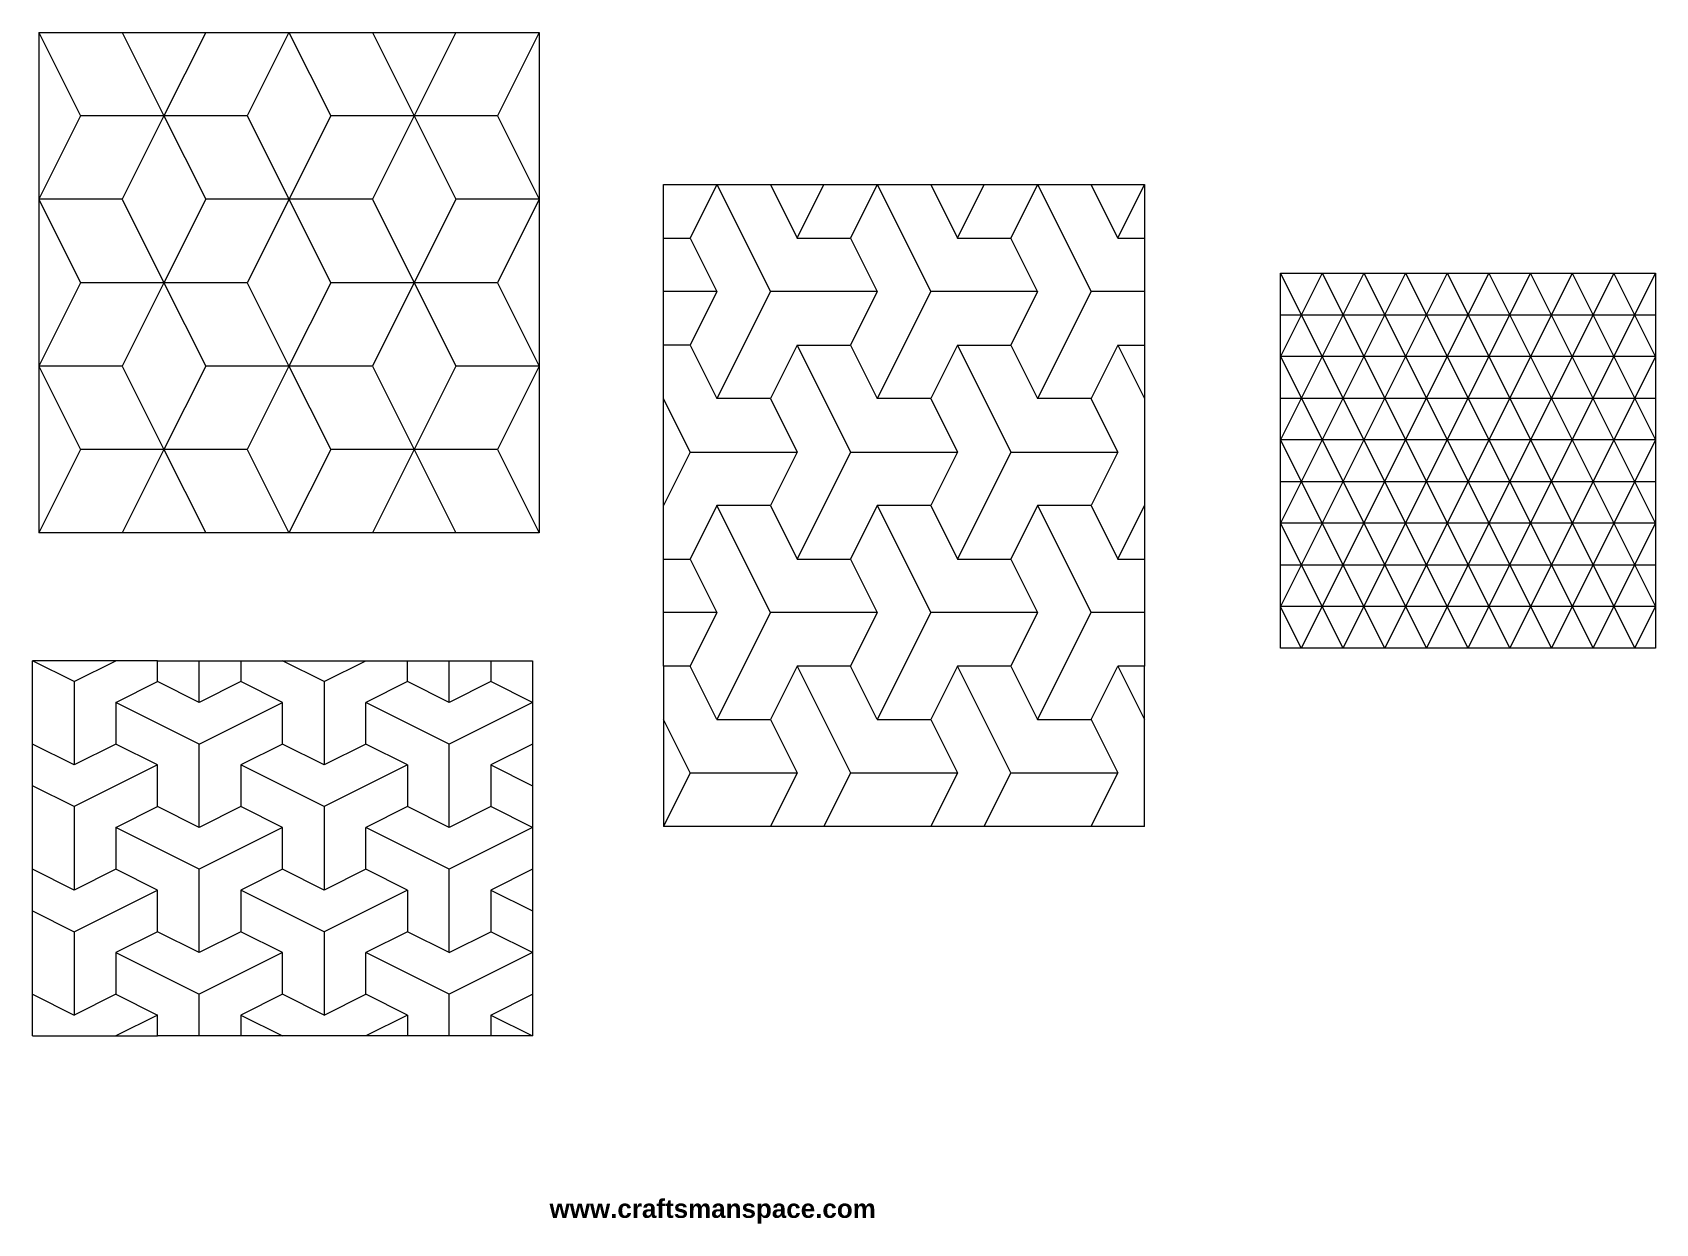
# Model space of a CAD drawing. Header units: millimetres. Extents: x -112 to 149, y -16 to 176.
import ezdxf

# ---------------------------------------------------------------- set-up
doc = ezdxf.new("R2010")
doc.units = ezdxf.units.MM
doc.header["$MEASUREMENT"] = 0
doc.layers.add('Default', color=7, linetype='Continuous')

msp = doc.modelspace()

# ---------------------------------------------------------------- linework, layer by layer
at = {"layer": 'Default', "lineweight": 9}
for points in [[(-111.38, 176.47), (-111.38, 176.47), (-104.65, 163.03), (-104.65, 163.03)], [(-111.38, 176.47), (-111.38, 176.47), (-111.38, 122.69), (-111.38, 122.69)], [(-111.38, 176.47), (-111.38, 176.47), (-30.7, 176.47), (-30.7, 176.47)], [(-97.93, 176.47), (-97.93, 176.47), (-91.21, 163.03), (-91.21, 163.03)], [(-84.48, 176.47), (-84.48, 176.47), (-91.21, 163.03), (-91.21, 163.03)], [(-71.04, 176.47), (-71.04, 176.47), (-77.76, 163.03), (-77.76, 163.03)], [(-71.04, 176.47), (-71.04, 176.47), (-64.31, 163.03), (-64.31, 163.03)], [(-57.59, 176.47), (-57.59, 176.47), (-44.14, 149.58), (-44.14, 149.58)], [(-44.14, 176.47), (-44.14, 176.47), (-57.59, 149.58), (-57.59, 149.58)], [(-30.7, 176.47), (-30.7, 176.47), (-37.42, 163.03), (-37.42, 163.03)], [(-30.7, 176.47), (-30.7, 176.47), (-30.7, 122.69), (-30.7, 122.69)], [(-104.65, 163.03), (-104.65, 163.03), (-111.38, 149.58), (-111.38, 149.58)], [(-91.21, 163.03), (-91.21, 163.03), (-104.65, 163.03), (-104.65, 163.03)], [(-91.21, 163.03), (-91.21, 163.03), (-97.93, 149.58), (-97.93, 149.58)], [(-91.21, 163.03), (-91.21, 163.03), (-84.48, 149.58), (-84.48, 149.58)], [(-77.76, 163.03), (-77.76, 163.03), (-91.21, 163.03), (-91.21, 163.03)], [(-77.76, 163.03), (-77.76, 163.03), (-64.31, 136.13), (-64.31, 136.13)], [(-64.31, 163.03), (-64.31, 163.03), (-77.76, 136.13), (-77.76, 136.13)], [(-37.42, 163.03), (-37.42, 163.03), (-64.31, 163.03), (-64.31, 163.03)], [(-37.42, 163.03), (-37.42, 163.03), (-30.7, 149.58), (-30.7, 149.58)], [(-10.62, 151.94), (-10.62, 151.94), (67, 151.94), (67, 151.94)], [(-10.62, 74.32), (-10.62, 74.32), (-10.62, 151.94), (-10.62, 151.94)], [(-10.62, 151.94), (-10.62, 151.94), (67, 151.94), (67, 151.94)], [(-10.62, 74.32), (-10.62, 74.32), (-10.62, 151.94), (-10.62, 151.94)], [(-1.99, 151.94), (-1.99, 151.94), (-6.3, 143.31), (-6.3, 143.31)], [(-1.99, 151.94), (-1.99, 151.94), (-6.3, 143.31), (-6.3, 143.31)], [(-1.99, 151.94), (-1.99, 151.94), (6.63, 134.69), (6.63, 134.69)], [(-1.99, 151.94), (-1.99, 151.94), (6.63, 134.69), (6.63, 134.69)], [(6.63, 151.94), (6.63, 151.94), (10.94, 143.31), (10.94, 143.31)], [(6.63, 151.94), (6.63, 151.94), (10.94, 143.31), (10.94, 143.31)], [(10.94, 143.31), (10.94, 143.31), (15.26, 151.94), (15.26, 151.94)], [(10.94, 143.31), (10.94, 143.31), (15.26, 151.94), (15.26, 151.94)], [(23.88, 151.94), (23.88, 151.94), (19.57, 143.31), (19.57, 143.31)], [(23.88, 151.94), (23.88, 151.94), (19.57, 143.31), (19.57, 143.31)], [(23.88, 151.94), (23.88, 151.94), (32.5, 134.69), (32.5, 134.69)], [(23.88, 151.94), (23.88, 151.94), (32.5, 134.69), (32.5, 134.69)], [(32.5, 151.94), (32.5, 151.94), (36.81, 143.31), (36.81, 143.31)], [(32.5, 151.94), (32.5, 151.94), (36.81, 143.31), (36.81, 143.31)], [(36.81, 143.31), (36.81, 143.31), (41.13, 151.94), (41.13, 151.94)], [(36.81, 143.31), (36.81, 143.31), (41.13, 151.94), (41.13, 151.94)], [(49.75, 151.94), (49.75, 151.94), (45.44, 143.31), (45.44, 143.31)], [(49.75, 151.94), (49.75, 151.94), (45.44, 143.31), (45.44, 143.31)], [(49.75, 151.94), (49.75, 151.94), (58.37, 134.69), (58.37, 134.69)], [(49.75, 151.94), (49.75, 151.94), (58.37, 134.69), (58.37, 134.69)], [(62.69, 143.31), (62.69, 143.31), (58.37, 151.94), (58.37, 151.94)], [(62.69, 143.31), (62.69, 143.31), (58.37, 151.94), (58.37, 151.94)], [(62.69, 143.31), (62.69, 143.31), (67, 151.94), (67, 151.94)], [(62.69, 143.31), (62.69, 143.31), (67, 151.94), (67, 151.94)], [(67, 151.94), (67, 151.94), (67, 74.32), (67, 74.32)], [(67, 151.94), (67, 151.94), (67, 74.32), (67, 74.32)], [(-111.38, 149.58), (-111.38, 149.58), (-104.65, 136.13), (-104.65, 136.13)], [(-97.93, 149.58), (-97.93, 149.58), (-111.38, 149.58), (-111.38, 149.58)], [(-97.93, 149.58), (-97.93, 149.58), (-91.21, 136.13), (-91.21, 136.13)], [(-84.48, 149.58), (-84.48, 149.58), (-91.21, 136.13), (-91.21, 136.13)], [(-57.59, 149.58), (-57.59, 149.58), (-84.48, 149.58), (-84.48, 149.58)], [(-57.59, 149.58), (-57.59, 149.58), (-44.14, 122.69), (-44.14, 122.69)], [(-44.14, 149.58), (-44.14, 149.58), (-57.59, 122.69), (-57.59, 122.69)], [(-30.7, 149.58), (-30.7, 149.58), (-44.14, 149.58), (-44.14, 149.58)], [(-30.7, 149.58), (-30.7, 149.58), (-37.42, 136.13), (-37.42, 136.13)], [(-10.62, 143.31), (-10.62, 143.31), (-6.3, 143.31), (-6.3, 143.31)], [(-10.62, 143.31), (-10.62, 143.31), (-6.3, 143.31), (-6.3, 143.31)], [(-6.3, 143.31), (-6.3, 143.31), (-1.99, 134.69), (-1.99, 134.69)], [(-6.3, 143.31), (-6.3, 143.31), (-1.99, 134.69), (-1.99, 134.69)], [(10.94, 143.31), (10.94, 143.31), (19.57, 143.31), (19.57, 143.31)], [(10.94, 143.31), (10.94, 143.31), (19.57, 143.31), (19.57, 143.31)], [(19.57, 143.31), (19.57, 143.31), (23.88, 134.69), (23.88, 134.69)], [(19.57, 143.31), (19.57, 143.31), (23.88, 134.69), (23.88, 134.69)], [(36.81, 143.31), (36.81, 143.31), (45.44, 143.31), (45.44, 143.31)], [(36.81, 143.31), (36.81, 143.31), (45.44, 143.31), (45.44, 143.31)], [(49.75, 134.69), (49.75, 134.69), (45.44, 143.31), (45.44, 143.31)], [(49.75, 134.69), (49.75, 134.69), (45.44, 143.31), (45.44, 143.31)], [(62.69, 143.31), (62.69, 143.31), (67, 143.31), (67, 143.31)], [(62.69, 143.31), (62.69, 143.31), (67, 143.31), (67, 143.31)], [(88.93, 137.69), (88.93, 137.69), (149.44, 137.69), (149.44, 137.69)], [(88.93, 77.18), (88.93, 77.18), (88.93, 137.69), (88.93, 137.69)], [(95.65, 137.69), (95.65, 137.69), (88.93, 124.25), (88.93, 124.25)], [(102.37, 137.69), (102.37, 137.69), (88.93, 110.8), (88.93, 110.8)], [(109.1, 137.69), (109.1, 137.69), (88.93, 97.35), (88.93, 97.35)], [(115.82, 137.69), (115.82, 137.69), (88.93, 83.91), (88.93, 83.91)], [(88.93, 137.69), (88.93, 137.69), (119.18, 77.18), (119.18, 77.18)], [(122.54, 137.69), (122.54, 137.69), (92.29, 77.18), (92.29, 77.18)], [(95.65, 137.69), (95.65, 137.69), (125.91, 77.18), (125.91, 77.18)], [(129.27, 137.69), (129.27, 137.69), (99.01, 77.18), (99.01, 77.18)], [(102.37, 137.69), (102.37, 137.69), (132.63, 77.18), (132.63, 77.18)], [(135.99, 137.69), (135.99, 137.69), (105.74, 77.18), (105.74, 77.18)], [(109.1, 137.69), (109.1, 137.69), (139.35, 77.18), (139.35, 77.18)], [(142.71, 137.69), (142.71, 137.69), (112.46, 77.18), (112.46, 77.18)], [(115.82, 137.69), (115.82, 137.69), (146.08, 77.18), (146.08, 77.18)], [(149.44, 137.69), (149.44, 137.69), (119.18, 77.18), (119.18, 77.18)], [(122.54, 137.69), (122.54, 137.69), (149.44, 83.91), (149.44, 83.91)], [(149.44, 97.35), (149.44, 97.35), (129.27, 137.69), (129.27, 137.69)], [(135.99, 137.69), (135.99, 137.69), (149.44, 110.8), (149.44, 110.8)], [(149.44, 124.25), (149.44, 124.25), (142.71, 137.69), (142.71, 137.69)], [(149.44, 137.69), (149.44, 137.69), (149.44, 77.18), (149.44, 77.18)], [(-104.65, 136.13), (-104.65, 136.13), (-111.38, 122.69), (-111.38, 122.69)], [(-91.21, 136.13), (-91.21, 136.13), (-104.65, 136.13), (-104.65, 136.13)], [(-91.21, 136.13), (-91.21, 136.13), (-97.93, 122.69), (-97.93, 122.69)], [(-91.21, 136.13), (-91.21, 136.13), (-84.48, 122.69), (-84.48, 122.69)], [(-77.76, 136.13), (-77.76, 136.13), (-91.21, 136.13), (-91.21, 136.13)], [(-77.76, 136.13), (-77.76, 136.13), (-71.04, 122.69), (-71.04, 122.69)], [(-64.31, 136.13), (-64.31, 136.13), (-71.04, 122.69), (-71.04, 122.69)], [(-37.42, 136.13), (-37.42, 136.13), (-64.31, 136.13), (-64.31, 136.13)], [(-37.42, 136.13), (-37.42, 136.13), (-30.7, 122.69), (-30.7, 122.69)], [(-1.99, 134.69), (-1.99, 134.69), (-10.62, 134.69), (-10.62, 134.69)], [(-1.99, 134.69), (-1.99, 134.69), (-10.62, 134.69), (-10.62, 134.69)], [(-1.99, 134.69), (-1.99, 134.69), (-6.3, 126.07), (-6.3, 126.07)], [(-1.99, 134.69), (-1.99, 134.69), (-6.3, 126.07), (-6.3, 126.07)], [(6.63, 134.69), (6.63, 134.69), (-1.99, 117.44), (-1.99, 117.44)], [(6.63, 134.69), (6.63, 134.69), (-1.99, 117.44), (-1.99, 117.44)], [(23.88, 134.69), (23.88, 134.69), (6.63, 134.69), (6.63, 134.69)], [(23.88, 134.69), (23.88, 134.69), (6.63, 134.69), (6.63, 134.69)], [(23.88, 134.69), (23.88, 134.69), (19.57, 126.07), (19.57, 126.07)], [(23.88, 134.69), (23.88, 134.69), (19.57, 126.07), (19.57, 126.07)], [(32.5, 134.69), (32.5, 134.69), (23.88, 117.44), (23.88, 117.44)], [(32.5, 134.69), (32.5, 134.69), (23.88, 117.44), (23.88, 117.44)], [(49.75, 134.69), (49.75, 134.69), (32.5, 134.69), (32.5, 134.69)], [(49.75, 134.69), (49.75, 134.69), (32.5, 134.69), (32.5, 134.69)], [(49.75, 134.69), (49.75, 134.69), (45.44, 126.07), (45.44, 126.07)], [(49.75, 134.69), (49.75, 134.69), (45.44, 126.07), (45.44, 126.07)], [(58.37, 134.69), (58.37, 134.69), (49.75, 117.44), (49.75, 117.44)], [(58.37, 134.69), (58.37, 134.69), (49.75, 117.44), (49.75, 117.44)], [(67, 134.69), (67, 134.69), (58.37, 134.69), (58.37, 134.69)], [(67, 134.69), (67, 134.69), (58.37, 134.69), (58.37, 134.69)], [(88.93, 130.97), (88.93, 130.97), (149.44, 130.97), (149.44, 130.97)], [(-6.3, 126.07), (-6.3, 126.07), (-10.62, 126.07), (-10.62, 126.07)], [(-6.3, 126.07), (-6.3, 126.07), (-10.62, 126.07), (-10.62, 126.07)], [(-6.3, 126.07), (-6.3, 126.07), (-1.99, 117.44), (-1.99, 117.44)], [(-6.3, 126.07), (-6.3, 126.07), (-1.99, 117.44), (-1.99, 117.44)], [(10.94, 126.07), (10.94, 126.07), (6.63, 117.44), (6.63, 117.44)], [(10.94, 126.07), (10.94, 126.07), (6.63, 117.44), (6.63, 117.44)], [(10.94, 126.07), (10.94, 126.07), (19.57, 108.82), (19.57, 108.82)], [(10.94, 126.07), (10.94, 126.07), (19.57, 126.07), (19.57, 126.07)], [(10.94, 126.07), (10.94, 126.07), (19.57, 126.07), (19.57, 126.07)], [(10.94, 126.07), (10.94, 126.07), (19.57, 108.82), (19.57, 108.82)], [(19.57, 126.07), (19.57, 126.07), (23.88, 117.44), (23.88, 117.44)], [(19.57, 126.07), (19.57, 126.07), (23.88, 117.44), (23.88, 117.44)], [(36.81, 126.07), (36.81, 126.07), (32.5, 117.44), (32.5, 117.44)], [(36.81, 126.07), (36.81, 126.07), (32.5, 117.44), (32.5, 117.44)], [(36.81, 126.07), (36.81, 126.07), (45.44, 108.82), (45.44, 108.82)], [(36.81, 126.07), (36.81, 126.07), (45.44, 126.07), (45.44, 126.07)], [(36.81, 126.07), (36.81, 126.07), (45.44, 126.07), (45.44, 126.07)], [(36.81, 126.07), (36.81, 126.07), (45.44, 108.82), (45.44, 108.82)], [(45.44, 126.07), (45.44, 126.07), (49.75, 117.44), (49.75, 117.44)], [(45.44, 126.07), (45.44, 126.07), (49.75, 117.44), (49.75, 117.44)], [(62.69, 126.07), (62.69, 126.07), (58.37, 117.44), (58.37, 117.44)], [(62.69, 126.07), (62.69, 126.07), (58.37, 117.44), (58.37, 117.44)], [(62.69, 126.07), (62.69, 126.07), (67, 117.44), (67, 117.44)], [(62.69, 126.07), (62.69, 126.07), (67, 126.07), (67, 126.07)], [(62.69, 126.07), (62.69, 126.07), (67, 126.07), (67, 126.07)], [(62.69, 126.07), (62.69, 126.07), (67, 117.44), (67, 117.44)], [(88.93, 124.25), (88.93, 124.25), (112.46, 77.18), (112.46, 77.18)], [(149.44, 124.25), (149.44, 124.25), (88.93, 124.25), (88.93, 124.25)], [(149.44, 124.25), (149.44, 124.25), (125.91, 77.18), (125.91, 77.18)], [(-111.38, 122.69), (-111.38, 122.69), (-104.65, 109.24), (-104.65, 109.24)], [(-111.38, 122.69), (-111.38, 122.69), (-111.38, 95.79), (-111.38, 95.79)], [(-97.93, 122.69), (-97.93, 122.69), (-111.38, 122.69), (-111.38, 122.69)], [(-97.93, 122.69), (-97.93, 122.69), (-91.21, 109.24), (-91.21, 109.24)], [(-84.48, 122.69), (-84.48, 122.69), (-91.21, 109.24), (-91.21, 109.24)], [(-57.59, 122.69), (-57.59, 122.69), (-84.48, 122.69), (-84.48, 122.69)], [(-71.04, 122.69), (-71.04, 122.69), (-77.76, 109.24), (-77.76, 109.24)], [(-71.04, 122.69), (-71.04, 122.69), (-64.31, 109.24), (-64.31, 109.24)], [(-57.59, 122.69), (-57.59, 122.69), (-44.14, 95.79), (-44.14, 95.79)], [(-44.14, 122.69), (-44.14, 122.69), (-57.59, 95.79), (-57.59, 95.79)], [(-30.7, 122.69), (-30.7, 122.69), (-44.14, 122.69), (-44.14, 122.69)], [(-30.7, 122.69), (-30.7, 122.69), (-37.42, 109.24), (-37.42, 109.24)], [(-30.7, 122.69), (-30.7, 122.69), (-30.7, 95.79), (-30.7, 95.79)], [(-6.3, 108.82), (-6.3, 108.82), (-10.62, 117.44), (-10.62, 117.44)], [(-6.3, 108.82), (-6.3, 108.82), (-10.62, 117.44), (-10.62, 117.44)], [(6.63, 117.44), (6.63, 117.44), (-1.99, 117.44), (-1.99, 117.44)], [(6.63, 117.44), (6.63, 117.44), (-1.99, 117.44), (-1.99, 117.44)], [(6.63, 117.44), (6.63, 117.44), (10.94, 108.82), (10.94, 108.82)], [(6.63, 117.44), (6.63, 117.44), (10.94, 108.82), (10.94, 108.82)], [(32.5, 117.44), (32.5, 117.44), (23.88, 117.44), (23.88, 117.44)], [(32.5, 117.44), (32.5, 117.44), (23.88, 117.44), (23.88, 117.44)], [(32.5, 117.44), (32.5, 117.44), (36.81, 108.82), (36.81, 108.82)], [(32.5, 117.44), (32.5, 117.44), (36.81, 108.82), (36.81, 108.82)], [(58.37, 117.44), (58.37, 117.44), (49.75, 117.44), (49.75, 117.44)], [(58.37, 117.44), (58.37, 117.44), (49.75, 117.44), (49.75, 117.44)], [(62.69, 108.82), (62.69, 108.82), (58.37, 117.44), (58.37, 117.44)], [(62.69, 108.82), (62.69, 108.82), (58.37, 117.44), (58.37, 117.44)], [(88.93, 117.52), (88.93, 117.52), (149.44, 117.52), (149.44, 117.52)], [(105.74, 77.18), (105.74, 77.18), (88.93, 110.8), (88.93, 110.8)], [(149.44, 110.8), (149.44, 110.8), (88.93, 110.8), (88.93, 110.8)], [(149.44, 110.8), (149.44, 110.8), (132.63, 77.18), (132.63, 77.18)], [(-104.65, 109.24), (-104.65, 109.24), (-111.38, 95.79), (-111.38, 95.79)], [(-91.21, 109.24), (-91.21, 109.24), (-104.65, 109.24), (-104.65, 109.24)], [(-91.21, 109.24), (-91.21, 109.24), (-97.93, 95.79), (-97.93, 95.79)], [(-91.21, 109.24), (-91.21, 109.24), (-84.48, 95.79), (-84.48, 95.79)], [(-77.76, 109.24), (-77.76, 109.24), (-91.21, 109.24), (-91.21, 109.24)], [(-77.76, 109.24), (-77.76, 109.24), (-71.04, 95.79), (-71.04, 95.79)], [(-64.31, 109.24), (-64.31, 109.24), (-71.04, 95.79), (-71.04, 95.79)], [(-37.42, 109.24), (-37.42, 109.24), (-64.31, 109.24), (-64.31, 109.24)], [(-37.42, 109.24), (-37.42, 109.24), (-30.7, 95.79), (-30.7, 95.79)], [(-6.3, 108.82), (-6.3, 108.82), (-10.62, 100.19), (-10.62, 100.19)], [(-6.3, 108.82), (-6.3, 108.82), (-10.62, 100.19), (-10.62, 100.19)], [(-6.3, 108.82), (-6.3, 108.82), (10.94, 108.82), (10.94, 108.82)], [(-6.3, 108.82), (-6.3, 108.82), (10.94, 108.82), (10.94, 108.82)], [(10.94, 108.82), (10.94, 108.82), (6.63, 100.19), (6.63, 100.19)], [(10.94, 108.82), (10.94, 108.82), (6.63, 100.19), (6.63, 100.19)], [(19.57, 108.82), (19.57, 108.82), (10.94, 91.57), (10.94, 91.57)], [(19.57, 108.82), (19.57, 108.82), (10.94, 91.57), (10.94, 91.57)], [(19.57, 108.82), (19.57, 108.82), (36.81, 108.82), (36.81, 108.82)], [(19.57, 108.82), (19.57, 108.82), (36.81, 108.82), (36.81, 108.82)], [(36.81, 108.82), (36.81, 108.82), (32.5, 100.19), (32.5, 100.19)], [(36.81, 108.82), (36.81, 108.82), (32.5, 100.19), (32.5, 100.19)], [(45.44, 108.82), (45.44, 108.82), (36.81, 91.57), (36.81, 91.57)], [(45.44, 108.82), (45.44, 108.82), (36.81, 91.57), (36.81, 91.57)], [(45.44, 108.82), (45.44, 108.82), (62.69, 108.82), (62.69, 108.82)], [(45.44, 108.82), (45.44, 108.82), (62.69, 108.82), (62.69, 108.82)], [(62.69, 108.82), (62.69, 108.82), (58.37, 100.19), (58.37, 100.19)], [(62.69, 108.82), (62.69, 108.82), (58.37, 100.19), (58.37, 100.19)], [(88.93, 104.08), (88.93, 104.08), (149.44, 104.08), (149.44, 104.08)], [(-1.99, 100.19), (-1.99, 100.19), (-6.3, 91.57), (-6.3, 91.57)], [(-1.99, 100.19), (-1.99, 100.19), (-6.3, 91.57), (-6.3, 91.57)], [(6.63, 82.95), (6.63, 82.95), (-1.99, 100.19), (-1.99, 100.19)], [(6.63, 100.19), (6.63, 100.19), (-1.99, 100.19), (-1.99, 100.19)], [(6.63, 100.19), (6.63, 100.19), (-1.99, 100.19), (-1.99, 100.19)], [(6.63, 82.95), (6.63, 82.95), (-1.99, 100.19), (-1.99, 100.19)], [(6.63, 100.19), (6.63, 100.19), (10.94, 91.57), (10.94, 91.57)], [(6.63, 100.19), (6.63, 100.19), (10.94, 91.57), (10.94, 91.57)], [(23.88, 100.19), (23.88, 100.19), (19.57, 91.57), (19.57, 91.57)], [(23.88, 100.19), (23.88, 100.19), (19.57, 91.57), (19.57, 91.57)], [(23.88, 100.19), (23.88, 100.19), (32.5, 82.95), (32.5, 82.95)], [(32.5, 100.19), (32.5, 100.19), (23.88, 100.19), (23.88, 100.19)], [(32.5, 100.19), (32.5, 100.19), (23.88, 100.19), (23.88, 100.19)], [(23.88, 100.19), (23.88, 100.19), (32.5, 82.95), (32.5, 82.95)], [(32.5, 100.19), (32.5, 100.19), (36.81, 91.57), (36.81, 91.57)], [(32.5, 100.19), (32.5, 100.19), (36.81, 91.57), (36.81, 91.57)], [(49.75, 100.19), (49.75, 100.19), (45.44, 91.57), (45.44, 91.57)], [(49.75, 100.19), (49.75, 100.19), (45.44, 91.57), (45.44, 91.57)], [(49.75, 100.19), (49.75, 100.19), (58.37, 82.95), (58.37, 82.95)], [(58.37, 100.19), (58.37, 100.19), (49.75, 100.19), (49.75, 100.19)], [(58.37, 100.19), (58.37, 100.19), (49.75, 100.19), (49.75, 100.19)], [(49.75, 100.19), (49.75, 100.19), (58.37, 82.95), (58.37, 82.95)], [(58.37, 100.19), (58.37, 100.19), (62.69, 91.57), (62.69, 91.57)], [(58.37, 100.19), (58.37, 100.19), (62.69, 91.57), (62.69, 91.57)], [(62.69, 91.57), (62.69, 91.57), (67, 100.19), (67, 100.19)], [(62.69, 91.57), (62.69, 91.57), (67, 100.19), (67, 100.19)], [(88.93, 97.35), (88.93, 97.35), (99.01, 77.18), (99.01, 77.18)], [(149.44, 97.35), (149.44, 97.35), (88.93, 97.35), (88.93, 97.35)], [(139.35, 77.18), (139.35, 77.18), (149.44, 97.35), (149.44, 97.35)], [(-30.7, 95.79), (-30.7, 95.79), (-111.38, 95.79), (-111.38, 95.79)], [(-10.62, 91.57), (-10.62, 91.57), (-6.3, 91.57), (-6.3, 91.57)], [(-10.62, 91.57), (-10.62, 91.57), (-6.3, 91.57), (-6.3, 91.57)], [(-6.3, 91.57), (-6.3, 91.57), (-1.99, 82.95), (-1.99, 82.95)], [(-6.3, 91.57), (-6.3, 91.57), (-1.99, 82.95), (-1.99, 82.95)], [(10.94, 91.57), (10.94, 91.57), (19.57, 91.57), (19.57, 91.57)], [(10.94, 91.57), (10.94, 91.57), (19.57, 91.57), (19.57, 91.57)], [(19.57, 91.57), (19.57, 91.57), (23.88, 82.95), (23.88, 82.95)], [(19.57, 91.57), (19.57, 91.57), (23.88, 82.95), (23.88, 82.95)], [(36.81, 91.57), (36.81, 91.57), (45.44, 91.57), (45.44, 91.57)], [(36.81, 91.57), (36.81, 91.57), (45.44, 91.57), (45.44, 91.57)], [(45.44, 91.57), (45.44, 91.57), (49.75, 82.95), (49.75, 82.95)], [(45.44, 91.57), (45.44, 91.57), (49.75, 82.95), (49.75, 82.95)], [(62.69, 91.57), (62.69, 91.57), (67, 91.57), (67, 91.57)], [(62.69, 91.57), (62.69, 91.57), (67, 91.57), (67, 91.57)], [(88.93, 90.63), (88.93, 90.63), (149.44, 90.63), (149.44, 90.63)], [(92.29, 77.18), (92.29, 77.18), (88.93, 83.91), (88.93, 83.91)], [(149.44, 83.91), (149.44, 83.91), (88.93, 83.91), (88.93, 83.91)], [(146.08, 77.18), (146.08, 77.18), (149.44, 83.91), (149.44, 83.91)], [(-1.99, 82.95), (-1.99, 82.95), (-10.62, 82.95), (-10.62, 82.95)], [(-1.99, 82.95), (-1.99, 82.95), (-10.62, 82.95), (-10.62, 82.95)], [(-1.99, 82.95), (-1.99, 82.95), (-6.3, 74.32), (-6.3, 74.32)], [(-1.99, 82.95), (-1.99, 82.95), (-6.3, 74.32), (-6.3, 74.32)], [(6.63, 82.95), (6.63, 82.95), (-1.99, 65.7), (-1.99, 65.7)], [(6.63, 82.95), (6.63, 82.95), (-1.99, 65.7), (-1.99, 65.7)], [(23.88, 82.95), (23.88, 82.95), (6.63, 82.95), (6.63, 82.95)], [(23.88, 82.95), (23.88, 82.95), (6.63, 82.95), (6.63, 82.95)], [(23.88, 82.95), (23.88, 82.95), (19.57, 74.32), (19.57, 74.32)], [(23.88, 82.95), (23.88, 82.95), (19.57, 74.32), (19.57, 74.32)], [(32.5, 82.95), (32.5, 82.95), (23.88, 65.7), (23.88, 65.7)], [(32.5, 82.95), (32.5, 82.95), (23.88, 65.7), (23.88, 65.7)], [(49.75, 82.95), (49.75, 82.95), (32.5, 82.95), (32.5, 82.95)], [(49.75, 82.95), (49.75, 82.95), (32.5, 82.95), (32.5, 82.95)], [(49.75, 82.95), (49.75, 82.95), (45.44, 74.32), (45.44, 74.32)], [(49.75, 82.95), (49.75, 82.95), (45.44, 74.32), (45.44, 74.32)], [(49.75, 65.7), (49.75, 65.7), (58.37, 82.95), (58.37, 82.95)], [(49.75, 65.7), (49.75, 65.7), (58.37, 82.95), (58.37, 82.95)], [(67, 82.95), (67, 82.95), (58.37, 82.95), (58.37, 82.95)], [(67, 82.95), (67, 82.95), (58.37, 82.95), (58.37, 82.95)], [(149.44, 77.18), (149.44, 77.18), (88.93, 77.18), (88.93, 77.18)], [(-92.26, 75.18), (-92.26, 75.18), (-112.43, 75.18), (-112.43, 75.18)], [(-105.7, 71.82), (-105.7, 71.82), (-112.43, 75.18), (-112.43, 75.18)], [(-112.43, 14.67), (-112.43, 14.67), (-112.43, 75.18), (-112.43, 75.18)], [(-105.7, 71.82), (-105.7, 71.82), (-98.98, 75.18), (-98.98, 75.18)], [(-92.26, 71.82), (-92.26, 71.82), (-92.26, 75.18), (-92.26, 75.18)], [(-92.26, 75.18), (-92.26, 75.18), (-31.75, 75.18), (-31.75, 75.18)], [(-85.53, 68.46), (-85.53, 68.46), (-85.53, 75.18), (-85.53, 75.18)], [(-78.81, 75.18), (-78.81, 75.18), (-78.81, 71.82), (-78.81, 71.82)], [(-65.36, 71.82), (-65.36, 71.82), (-72.09, 75.18), (-72.09, 75.18)], [(-65.36, 71.82), (-65.36, 71.82), (-58.64, 75.18), (-58.64, 75.18)], [(-51.92, 71.82), (-51.92, 71.82), (-51.92, 75.18), (-51.92, 75.18)], [(-45.19, 68.46), (-45.19, 68.46), (-45.19, 75.18), (-45.19, 75.18)], [(-38.47, 75.18), (-38.47, 75.18), (-38.47, 71.82), (-38.47, 71.82)], [(-31.75, 75.18), (-31.75, 75.18), (-31.75, 14.67), (-31.75, 14.67)], [(-10.62, 74.32), (-10.62, 74.32), (-10.62, 48.45), (-10.62, 48.45)], [(-6.3, 74.32), (-6.3, 74.32), (-10.62, 74.32), (-10.62, 74.32)], [(-6.3, 74.32), (-6.3, 74.32), (-10.62, 74.32), (-10.62, 74.32)], [(-10.62, 74.32), (-10.62, 74.32), (-10.62, 48.45), (-10.62, 48.45)], [(-1.99, 65.7), (-1.99, 65.7), (-6.3, 74.32), (-6.3, 74.32)], [(-1.99, 65.7), (-1.99, 65.7), (-6.3, 74.32), (-6.3, 74.32)], [(10.94, 74.32), (10.94, 74.32), (6.63, 65.7), (6.63, 65.7)], [(10.94, 74.32), (10.94, 74.32), (6.63, 65.7), (6.63, 65.7)], [(10.94, 74.32), (10.94, 74.32), (19.57, 57.08), (19.57, 57.08)], [(19.57, 74.32), (19.57, 74.32), (10.94, 74.32), (10.94, 74.32)], [(19.57, 74.32), (19.57, 74.32), (10.94, 74.32), (10.94, 74.32)], [(10.94, 74.32), (10.94, 74.32), (19.57, 57.08), (19.57, 57.08)], [(23.88, 65.7), (23.88, 65.7), (19.57, 74.32), (19.57, 74.32)], [(23.88, 65.7), (23.88, 65.7), (19.57, 74.32), (19.57, 74.32)], [(36.81, 74.32), (36.81, 74.32), (32.5, 65.7), (32.5, 65.7)], [(36.81, 74.32), (36.81, 74.32), (32.5, 65.7), (32.5, 65.7)], [(45.44, 57.08), (45.44, 57.08), (36.81, 74.32), (36.81, 74.32)], [(45.44, 74.32), (45.44, 74.32), (36.81, 74.32), (36.81, 74.32)], [(45.44, 74.32), (45.44, 74.32), (36.81, 74.32), (36.81, 74.32)], [(45.44, 57.08), (45.44, 57.08), (36.81, 74.32), (36.81, 74.32)], [(45.44, 74.32), (45.44, 74.32), (49.75, 65.7), (49.75, 65.7)], [(45.44, 74.32), (45.44, 74.32), (49.75, 65.7), (49.75, 65.7)], [(58.37, 65.7), (58.37, 65.7), (62.69, 74.32), (62.69, 74.32)], [(58.37, 65.7), (58.37, 65.7), (62.69, 74.32), (62.69, 74.32)], [(62.69, 74.32), (62.69, 74.32), (67, 65.7), (67, 65.7)], [(67, 74.32), (67, 74.32), (62.69, 74.32), (62.69, 74.32)], [(67, 74.32), (67, 74.32), (62.69, 74.32), (62.69, 74.32)], [(62.69, 74.32), (62.69, 74.32), (67, 65.7), (67, 65.7)], [(67, 48.45), (67, 48.45), (67, 74.32), (67, 74.32)], [(67, 48.45), (67, 48.45), (67, 74.32), (67, 74.32)], [(-105.7, 71.82), (-105.7, 71.82), (-105.7, 58.38), (-105.7, 58.38)], [(-98.98, 68.46), (-98.98, 68.46), (-92.26, 71.82), (-92.26, 71.82)], [(-85.53, 68.46), (-85.53, 68.46), (-92.26, 71.82), (-92.26, 71.82)], [(-78.81, 71.82), (-78.81, 71.82), (-85.53, 68.46), (-85.53, 68.46)], [(-72.09, 68.46), (-72.09, 68.46), (-78.81, 71.82), (-78.81, 71.82)], [(-65.36, 71.82), (-65.36, 71.82), (-65.36, 58.38), (-65.36, 58.38)], [(-51.92, 71.82), (-51.92, 71.82), (-58.64, 68.46), (-58.64, 68.46)], [(-45.19, 68.46), (-45.19, 68.46), (-51.92, 71.82), (-51.92, 71.82)], [(-38.47, 71.82), (-38.47, 71.82), (-45.19, 68.46), (-45.19, 68.46)], [(-31.75, 68.46), (-31.75, 68.46), (-38.47, 71.82), (-38.47, 71.82)], [(-98.98, 68.46), (-98.98, 68.46), (-98.98, 61.74), (-98.98, 61.74)], [(-85.53, 61.74), (-85.53, 61.74), (-98.98, 68.46), (-98.98, 68.46)], [(-85.53, 61.74), (-85.53, 61.74), (-72.09, 68.46), (-72.09, 68.46)], [(-72.09, 61.74), (-72.09, 61.74), (-72.09, 68.46), (-72.09, 68.46)], [(-58.64, 61.74), (-58.64, 61.74), (-58.64, 68.46), (-58.64, 68.46)], [(-45.19, 61.74), (-45.19, 61.74), (-58.64, 68.46), (-58.64, 68.46)], [(-31.75, 68.46), (-31.75, 68.46), (-45.19, 61.74), (-45.19, 61.74)], [(-6.3, 57.08), (-6.3, 57.08), (-10.62, 65.7), (-10.62, 65.7)], [(-6.3, 57.08), (-6.3, 57.08), (-10.62, 65.7), (-10.62, 65.7)], [(-1.99, 65.7), (-1.99, 65.7), (6.63, 65.7), (6.63, 65.7)], [(-1.99, 65.7), (-1.99, 65.7), (6.63, 65.7), (6.63, 65.7)], [(6.63, 65.7), (6.63, 65.7), (10.94, 57.08), (10.94, 57.08)], [(6.63, 65.7), (6.63, 65.7), (10.94, 57.08), (10.94, 57.08)], [(23.88, 65.7), (23.88, 65.7), (32.5, 65.7), (32.5, 65.7)], [(23.88, 65.7), (23.88, 65.7), (32.5, 65.7), (32.5, 65.7)], [(32.5, 65.7), (32.5, 65.7), (36.81, 57.08), (36.81, 57.08)], [(32.5, 65.7), (32.5, 65.7), (36.81, 57.08), (36.81, 57.08)], [(49.75, 65.7), (49.75, 65.7), (58.37, 65.7), (58.37, 65.7)], [(49.75, 65.7), (49.75, 65.7), (58.37, 65.7), (58.37, 65.7)], [(58.37, 65.7), (58.37, 65.7), (62.69, 57.08), (62.69, 57.08)], [(58.37, 65.7), (58.37, 65.7), (62.69, 57.08), (62.69, 57.08)], [(-105.7, 58.38), (-105.7, 58.38), (-112.43, 61.74), (-112.43, 61.74)], [(-98.98, 61.74), (-98.98, 61.74), (-105.7, 58.38), (-105.7, 58.38)], [(-92.26, 58.38), (-92.26, 58.38), (-98.98, 61.74), (-98.98, 61.74)], [(-85.53, 48.29), (-85.53, 48.29), (-85.53, 61.74), (-85.53, 61.74)], [(-72.09, 61.74), (-72.09, 61.74), (-78.81, 58.38), (-78.81, 58.38)], [(-65.36, 58.38), (-65.36, 58.38), (-72.09, 61.74), (-72.09, 61.74)], [(-58.64, 61.74), (-58.64, 61.74), (-65.36, 58.38), (-65.36, 58.38)], [(-51.92, 58.38), (-51.92, 58.38), (-58.64, 61.74), (-58.64, 61.74)], [(-45.19, 48.29), (-45.19, 48.29), (-45.19, 61.74), (-45.19, 61.74)], [(-31.75, 61.74), (-31.75, 61.74), (-38.47, 58.38), (-38.47, 58.38)], [(-92.26, 58.38), (-92.26, 58.38), (-105.7, 51.65), (-105.7, 51.65)], [(-92.26, 51.65), (-92.26, 51.65), (-92.26, 58.38), (-92.26, 58.38)], [(-78.81, 58.38), (-78.81, 58.38), (-78.81, 51.65), (-78.81, 51.65)], [(-65.36, 51.65), (-65.36, 51.65), (-78.81, 58.38), (-78.81, 58.38)], [(-51.92, 58.38), (-51.92, 58.38), (-65.36, 51.65), (-65.36, 51.65)], [(-51.92, 58.38), (-51.92, 58.38), (-51.92, 51.65), (-51.92, 51.65)], [(-38.47, 58.38), (-38.47, 58.38), (-38.47, 51.65), (-38.47, 51.65)], [(-38.47, 58.38), (-38.47, 58.38), (-31.75, 55.01), (-31.75, 55.01)], [(-105.7, 51.65), (-105.7, 51.65), (-112.43, 55.01), (-112.43, 55.01)], [(-6.3, 57.08), (-6.3, 57.08), (-10.62, 48.45), (-10.62, 48.45)], [(-6.3, 57.08), (-6.3, 57.08), (-10.62, 48.45), (-10.62, 48.45)], [(-6.3, 57.08), (-6.3, 57.08), (10.94, 57.08), (10.94, 57.08)], [(-6.3, 57.08), (-6.3, 57.08), (10.94, 57.08), (10.94, 57.08)], [(10.94, 57.08), (10.94, 57.08), (6.63, 48.45), (6.63, 48.45)], [(10.94, 57.08), (10.94, 57.08), (6.63, 48.45), (6.63, 48.45)], [(19.57, 57.08), (19.57, 57.08), (15.26, 48.45), (15.26, 48.45)], [(19.57, 57.08), (19.57, 57.08), (15.26, 48.45), (15.26, 48.45)], [(19.57, 57.08), (19.57, 57.08), (36.81, 57.08), (36.81, 57.08)], [(19.57, 57.08), (19.57, 57.08), (36.81, 57.08), (36.81, 57.08)], [(36.81, 57.08), (36.81, 57.08), (32.5, 48.45), (32.5, 48.45)], [(36.81, 57.08), (36.81, 57.08), (32.5, 48.45), (32.5, 48.45)], [(41.13, 48.45), (41.13, 48.45), (45.44, 57.08), (45.44, 57.08)], [(41.13, 48.45), (41.13, 48.45), (45.44, 57.08), (45.44, 57.08)], [(45.44, 57.08), (45.44, 57.08), (62.69, 57.08), (62.69, 57.08)], [(45.44, 57.08), (45.44, 57.08), (62.69, 57.08), (62.69, 57.08)], [(58.37, 48.45), (58.37, 48.45), (62.69, 57.08), (62.69, 57.08)], [(58.37, 48.45), (58.37, 48.45), (62.69, 57.08), (62.69, 57.08)], [(-105.7, 51.65), (-105.7, 51.65), (-105.7, 38.2), (-105.7, 38.2)], [(-98.98, 48.29), (-98.98, 48.29), (-92.26, 51.65), (-92.26, 51.65)], [(-85.53, 48.29), (-85.53, 48.29), (-92.26, 51.65), (-92.26, 51.65)], [(-78.81, 51.65), (-78.81, 51.65), (-85.53, 48.29), (-85.53, 48.29)], [(-72.09, 48.29), (-72.09, 48.29), (-78.81, 51.65), (-78.81, 51.65)], [(-65.36, 51.65), (-65.36, 51.65), (-65.36, 38.2), (-65.36, 38.2)], [(-51.92, 51.65), (-51.92, 51.65), (-58.64, 48.29), (-58.64, 48.29)], [(-45.19, 48.29), (-45.19, 48.29), (-51.92, 51.65), (-51.92, 51.65)], [(-38.47, 51.65), (-38.47, 51.65), (-45.19, 48.29), (-45.19, 48.29)], [(-31.75, 48.29), (-31.75, 48.29), (-38.47, 51.65), (-38.47, 51.65)], [(-98.98, 48.29), (-98.98, 48.29), (-98.98, 41.57), (-98.98, 41.57)], [(-85.53, 41.57), (-85.53, 41.57), (-98.98, 48.29), (-98.98, 48.29)], [(-72.09, 48.29), (-72.09, 48.29), (-85.53, 41.57), (-85.53, 41.57)], [(-72.09, 41.57), (-72.09, 41.57), (-72.09, 48.29), (-72.09, 48.29)], [(-58.64, 41.57), (-58.64, 41.57), (-58.64, 48.29), (-58.64, 48.29)], [(-45.19, 41.57), (-45.19, 41.57), (-58.64, 48.29), (-58.64, 48.29)], [(-31.75, 48.29), (-31.75, 48.29), (-45.19, 41.57), (-45.19, 41.57)], [(67, 48.45), (67, 48.45), (-10.62, 48.45), (-10.62, 48.45)], [(67, 48.45), (67, 48.45), (-10.62, 48.45), (-10.62, 48.45)], [(-105.7, 38.2), (-105.7, 38.2), (-112.43, 41.57), (-112.43, 41.57)], [(-98.98, 41.57), (-98.98, 41.57), (-105.7, 38.2), (-105.7, 38.2)], [(-92.26, 38.2), (-92.26, 38.2), (-98.98, 41.57), (-98.98, 41.57)], [(-85.53, 28.12), (-85.53, 28.12), (-85.53, 41.57), (-85.53, 41.57)], [(-72.09, 41.57), (-72.09, 41.57), (-78.81, 38.2), (-78.81, 38.2)], [(-65.36, 38.2), (-65.36, 38.2), (-72.09, 41.57), (-72.09, 41.57)], [(-58.64, 41.57), (-58.64, 41.57), (-65.36, 38.2), (-65.36, 38.2)], [(-51.92, 38.2), (-51.92, 38.2), (-58.64, 41.57), (-58.64, 41.57)], [(-45.19, 28.12), (-45.19, 28.12), (-45.19, 41.57), (-45.19, 41.57)], [(-31.75, 41.57), (-31.75, 41.57), (-38.47, 38.2), (-38.47, 38.2)], [(-105.7, 31.48), (-105.7, 31.48), (-92.26, 38.2), (-92.26, 38.2)], [(-92.26, 31.48), (-92.26, 31.48), (-92.26, 38.2), (-92.26, 38.2)], [(-78.81, 38.2), (-78.81, 38.2), (-78.81, 31.48), (-78.81, 31.48)], [(-65.36, 31.48), (-65.36, 31.48), (-78.81, 38.2), (-78.81, 38.2)], [(-51.92, 38.2), (-51.92, 38.2), (-65.36, 31.48), (-65.36, 31.48)], [(-51.92, 38.2), (-51.92, 38.2), (-51.92, 31.48), (-51.92, 31.48)], [(-38.47, 38.2), (-38.47, 38.2), (-38.47, 31.48), (-38.47, 31.48)], [(-38.47, 38.2), (-38.47, 38.2), (-31.75, 34.84), (-31.75, 34.84)], [(-112.43, 34.84), (-112.43, 34.84), (-105.7, 31.48), (-105.7, 31.48)], [(-105.7, 31.48), (-105.7, 31.48), (-105.7, 18.03), (-105.7, 18.03)], [(-92.26, 31.48), (-92.26, 31.48), (-98.98, 28.12), (-98.98, 28.12)], [(-85.53, 28.12), (-85.53, 28.12), (-92.26, 31.48), (-92.26, 31.48)], [(-78.81, 31.48), (-78.81, 31.48), (-85.53, 28.12), (-85.53, 28.12)], [(-72.09, 28.12), (-72.09, 28.12), (-78.81, 31.48), (-78.81, 31.48)], [(-65.36, 31.48), (-65.36, 31.48), (-65.36, 18.03), (-65.36, 18.03)], [(-51.92, 31.48), (-51.92, 31.48), (-58.64, 28.12), (-58.64, 28.12)], [(-45.19, 28.12), (-45.19, 28.12), (-51.92, 31.48), (-51.92, 31.48)], [(-45.19, 28.12), (-45.19, 28.12), (-38.47, 31.48), (-38.47, 31.48)], [(-31.75, 28.12), (-31.75, 28.12), (-38.47, 31.48), (-38.47, 31.48)], [(-98.98, 28.12), (-98.98, 28.12), (-98.98, 21.4), (-98.98, 21.4)], [(-98.98, 28.12), (-98.98, 28.12), (-85.53, 21.4), (-85.53, 21.4)], [(-72.09, 28.12), (-72.09, 28.12), (-85.53, 21.4), (-85.53, 21.4)], [(-72.09, 21.4), (-72.09, 21.4), (-72.09, 28.12), (-72.09, 28.12)], [(-58.64, 21.4), (-58.64, 21.4), (-58.64, 28.12), (-58.64, 28.12)], [(-45.19, 21.4), (-45.19, 21.4), (-58.64, 28.12), (-58.64, 28.12)], [(-31.75, 28.12), (-31.75, 28.12), (-45.19, 21.4), (-45.19, 21.4)], [(-112.43, 21.4), (-112.43, 21.4), (-105.7, 18.03), (-105.7, 18.03)], [(-98.98, 21.4), (-98.98, 21.4), (-105.7, 18.03), (-105.7, 18.03)], [(-98.98, 21.4), (-98.98, 21.4), (-92.26, 18.03), (-92.26, 18.03)], [(-85.53, 14.67), (-85.53, 14.67), (-85.53, 21.4), (-85.53, 21.4)], [(-72.09, 21.4), (-72.09, 21.4), (-78.81, 18.03), (-78.81, 18.03)], [(-65.36, 18.03), (-65.36, 18.03), (-72.09, 21.4), (-72.09, 21.4)], [(-65.36, 18.03), (-65.36, 18.03), (-58.64, 21.4), (-58.64, 21.4)], [(-51.92, 18.03), (-51.92, 18.03), (-58.64, 21.4), (-58.64, 21.4)], [(-45.19, 14.67), (-45.19, 14.67), (-45.19, 21.4), (-45.19, 21.4)], [(-38.47, 18.03), (-38.47, 18.03), (-31.75, 21.4), (-31.75, 21.4)], [(-92.26, 18.03), (-92.26, 18.03), (-98.98, 14.67), (-98.98, 14.67)], [(-92.26, 14.67), (-92.26, 14.67), (-92.26, 18.03), (-92.26, 18.03)], [(-78.81, 18.03), (-78.81, 18.03), (-78.81, 14.67), (-78.81, 14.67)], [(-78.81, 18.03), (-78.81, 18.03), (-72.09, 14.67), (-72.09, 14.67)], [(-51.92, 18.03), (-51.92, 18.03), (-58.64, 14.67), (-58.64, 14.67)], [(-51.92, 18.03), (-51.92, 18.03), (-51.92, 14.67), (-51.92, 14.67)], [(-38.47, 18.03), (-38.47, 18.03), (-38.47, 14.67), (-38.47, 14.67)], [(-38.47, 18.03), (-38.47, 18.03), (-31.75, 14.67), (-31.75, 14.67)], [(-112.43, 14.67), (-112.43, 14.67), (-92.26, 14.67), (-92.26, 14.67)], [(-31.75, 14.67), (-31.75, 14.67), (-92.26, 14.67), (-92.26, 14.67)]]:
    msp.add_open_spline(points, degree=3, dxfattribs=at)

# ---------------------------------------------------------------- texts
at = {"insert": (-29, -11.66), "char_height": 3, "width": 117.4545, "attachment_point": 1}
msp.add_mtext('{\\fArial|b1|i0|c0|p34;www.craftsmanspace.com}', dxfattribs=at)

doc.saveas('drawing.dxf')
